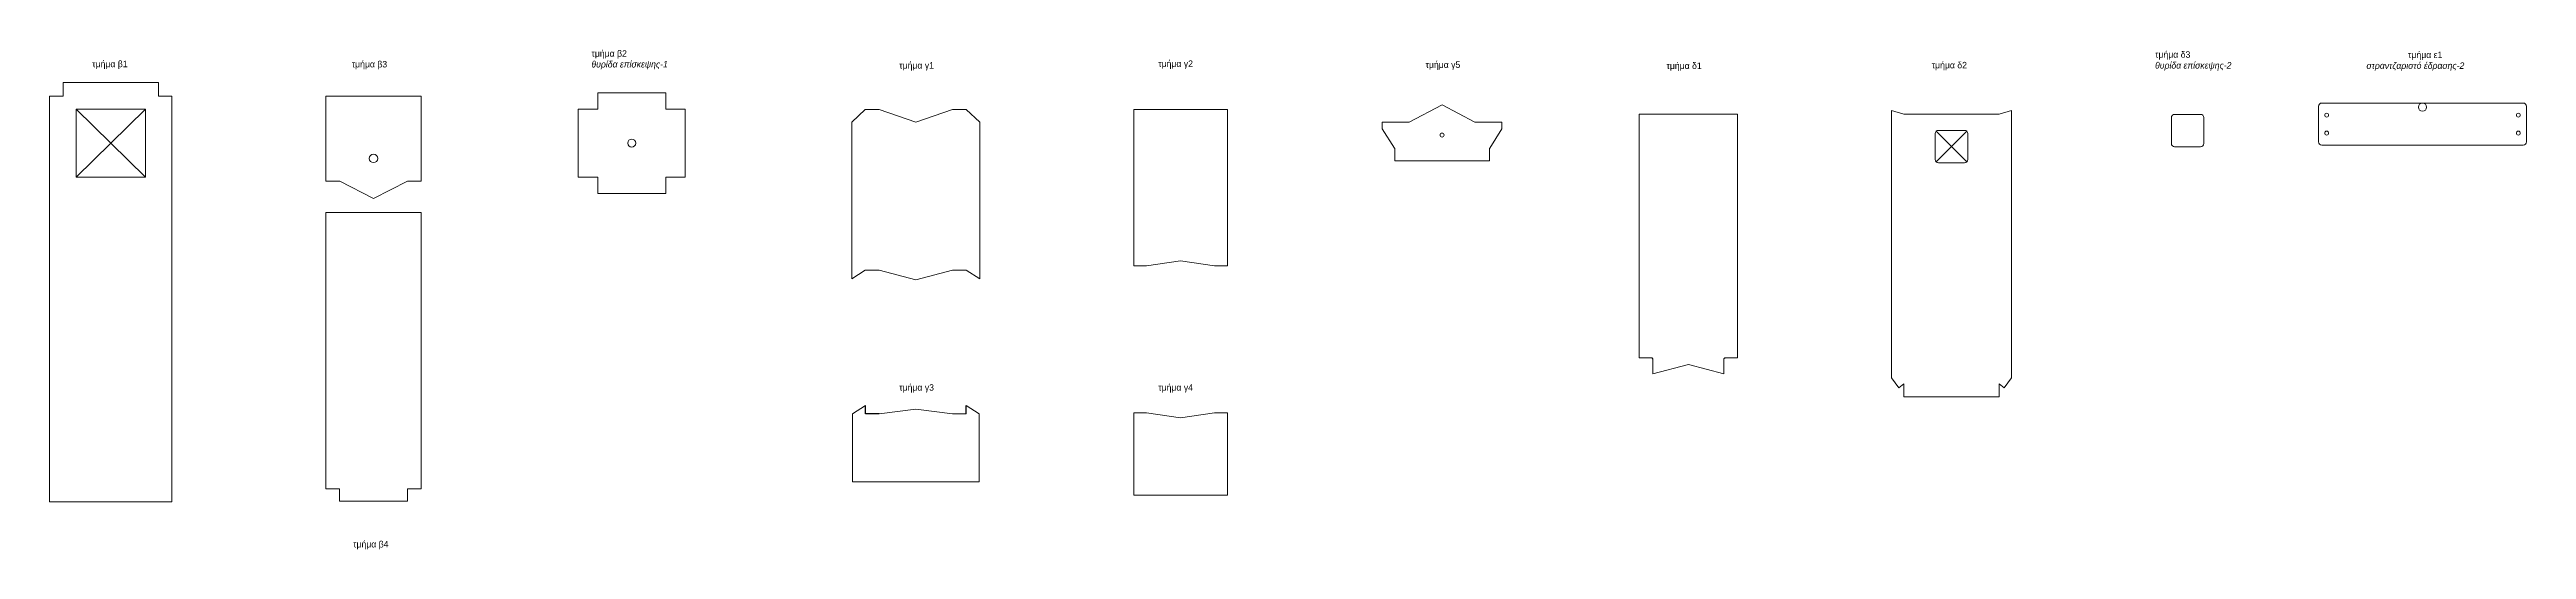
# Model space of a CAD drawing. Header units: millimetres. Extents: x 16503.78 to 16511.43, y -8254.94 to -8253.4.
import ezdxf

# ---------------------------------------------------------------- set-up
doc = ezdxf.new("R2010")
doc.units = ezdxf.units.MM
doc.header["$LTSCALE"] = 100
doc.linetypes.add('HIDDEN', pattern=[9.525, 6.35, -3.175])
doc.layers.get('0').update_dxf_attribs({"color": 255, "lineweight": 30})
doc.layers.add('dims', color=140, linetype='Continuous', lineweight=18)
doc.layers.add('grey', color=254, linetype='Continuous')
doc.styles.get("Standard").update_dxf_attribs({"font": 'arial.ttf'})

msp = doc.modelspace()

# ---------------------------------------------------------------- linework, layer by layer
at = {"lineweight": 20}
for points, elevation in [([(16503.8239, -8254.7927), (16503.7819, -8254.7927), (16503.7819, -8253.5407), (16503.8239, -8253.5407), (16503.8239, -8253.4987), (16504.1179, -8253.4987), (16504.1179, -8253.5407), (16504.1599, -8253.5407), (16504.1599, -8254.7927), (16504.1179, -8254.7927)], 0), ([(16504.9294, -8253.5407), (16504.9294, -8253.8027), (16504.887, -8253.8027), (16504.7824, -8253.8562), (16504.6779, -8253.8027), (16504.6354, -8253.8027), (16504.6354, -8253.5407)], 0), ([(16505.6849, -8253.7907), (16505.7349, -8253.7907), (16505.7449, -8253.7907), (16505.7449, -8253.5807), (16505.7349, -8253.5807), (16505.6849, -8253.5807), (16505.6849, -8253.5307), (16505.4749, -8253.5307), (16505.4749, -8253.5807), (16505.4249, -8253.5807), (16505.4149, -8253.5807), (16505.4149, -8253.7907), (16505.4249, -8253.7907), (16505.4749, -8253.7907), (16505.4749, -8253.8407), (16505.6849, -8253.8407)], 0), ([(16506.2596, -8254.1043), (16506.3011, -8254.0777), (16506.3436, -8254.0777), (16506.4571, -8254.1077), (16506.5706, -8254.0777), (16506.613, -8254.0777), (16506.6546, -8254.1043), (16506.6546, -8253.6209), (16506.613, -8253.5823), (16506.5706, -8253.5823), (16506.4571, -8253.6209), (16506.3436, -8253.5823), (16506.3011, -8253.5823), (16506.2596, -8253.6209)], 0.0041), ([(16504.6354, -8253.9), (16504.6354, -8254.7527), (16504.6774, -8254.7527), (16504.6774, -8254.7907), (16504.8874, -8254.7907), (16504.8874, -8254.7527), (16504.9294, -8254.7527), (16504.9294, -8253.9)], 0), ([(16507.4201, -8254.5179), (16507.4201, -8254.7717), (16507.1301, -8254.7717), (16507.1301, -8254.5179), (16507.1701, -8254.5179), (16507.2751, -8254.5329), (16507.3801, -8254.5179)], -0.0037)]:
    msp.add_lwpolyline(points, close=True, dxfattribs=dict(at, elevation=elevation))
for points, elevation in [([(16503.8639, -8253.5807), (16503.8639, -8253.7907), (16504.0779, -8253.7907), (16504.0779, -8253.5807), (16503.8639, -8253.5807)], 0), ([(16507.1701, -8254.0641), (16507.1301, -8254.0641), (16507.1301, -8253.5823), (16507.4201, -8253.5823), (16507.4201, -8254.0641), (16507.3801, -8254.0641), (16507.2751, -8254.0491), (16507.1701, -8254.0641), (16507.1301, -8254.0641)], 0.0041), ([(16508.7313, -8254.3482), (16508.6913, -8254.3482), (16508.6913, -8253.5963), (16508.9552, -8253.5963)], 0), ([(16508.9552, -8254.3482), (16508.9952, -8254.3482), (16508.9952, -8253.5963), (16508.9552, -8253.5963)], -0.0001), ([(16508.8432, -8254.3684), (16508.953, -8254.3973), (16508.953, -8254.3502), (16508.9552, -8254.3502)], -0.0001)]:
    msp.add_lwpolyline(points, dxfattribs=dict(at, elevation=elevation))
msp.add_lwpolyline([(16508.2285, -8253.7399), (16508.2285, -8253.7009), (16508.2295, -8253.7009), (16508.2675, -8253.6414), (16508.2675, -8253.6209), (16508.1836, -8253.6209), (16508.0824, -8253.5672), (16507.9813, -8253.6209), (16507.8975, -8253.6209), (16507.8975, -8253.6414), (16507.9355, -8253.7009), (16507.9365, -8253.7009), (16507.9365, -8253.7399)], close=True, dxfattribs=at)
msp.add_lwpolyline([(16511.2554, -8253.5621), (16510.9654, -8253.5621), (16510.9214, -8253.5621), (16510.8394, -8253.5621), (16510.7994, -8253.5621, 0.414214), (16510.7894, -8253.5721), (16510.7894, -8253.6821, 0.414214), (16510.7994, -8253.6921), (16510.8394, -8253.6921), (16510.9214, -8253.6921), (16510.9654, -8253.6921), (16511.2554, -8253.6921), (16511.2994, -8253.6921), (16511.3814, -8253.6921), (16511.4214, -8253.6921, 0.414214), (16511.4314, -8253.6821), (16511.4314, -8253.5721, 0.414214), (16511.4214, -8253.5621), (16511.3814, -8253.5621), (16511.2994, -8253.5621)], format="xyb", close=True, dxfattribs=at)
at = {"lineweight": 20, "elevation": -0.0001}
for points in [[(16509.6957, -8253.6463), (16509.6157, -8253.6463, 0.414214), (16509.6057, -8253.6563), (16509.6057, -8253.7363, 0.414214), (16509.6157, -8253.7463), (16509.6957, -8253.7463, 0.414214), (16509.7057, -8253.7363), (16509.7057, -8253.6563, 0.414214)], [(16510.4249, -8253.5969), (16510.3449, -8253.5969, 0.414214), (16510.3349, -8253.6069), (16510.3349, -8253.6869, 0.414214), (16510.3449, -8253.6969), (16510.4249, -8253.6969, 0.414214), (16510.4349, -8253.6869), (16510.4349, -8253.6069, 0.414214)]]:
    msp.add_lwpolyline(points, format="xyb", close=True, dxfattribs=at)
for points, elevation in [([(16508.7313, -8254.3482), (16508.7313, -8254.3502), (16508.7335, -8254.3502)], -0.0001), ([(16508.9552, -8254.3482), (16508.9552, -8254.3502)], -0.0001), ([(16506.344, -8254.5211), (16506.3015, -8254.5211), (16506.3015, -8254.4951)], -0.0037), ([(16506.6126, -8254.5212), (16506.6126, -8254.4951)], -0.0037)]:
    msp.add_lwpolyline(points, dxfattribs=dict(elevation=elevation))
at = {"lineweight": 20, "extrusion": (0.000552132, 2.72473e-07, 1), "elevation": 9.1127}
msp.add_lwpolyline([(16508.8407, -8254.3684), (16508.731, -8254.3973), (16508.731, -8254.3502)], dxfattribs=at)
at = {"lineweight": 20}
for points in [[(16509.4707, -8253.5852, -0.0005), (16509.4707, -8254.4097, -0.0005), (16509.4932, -8254.4403, -0.0003), (16509.5087, -8254.4289, -0.0001), (16509.5087, -8254.4689, -0.0001), (16509.8027, -8254.4689, -0.0001), (16509.8027, -8254.4689, -0.0001), (16509.8027, -8254.4289, -0.0001), (16509.8182, -8254.4403, -0.0003), (16509.8407, -8254.4097, -0.0005), (16509.8407, -8253.5852, -0.0005), (16509.8407, -8253.5852, -0.0005), (16509.8027, -8253.5963, -0.0001), (16509.5087, -8253.5963, -0.0001), (16509.4707, -8253.5852, -0.0005)], [(16506.3015, -8254.4951, -0.0037), (16506.2615, -8254.5212, -0.0037), (16506.2615, -8254.7308, -0.0037), (16506.3015, -8254.7308, -0.0037), (16506.344, -8254.7308, -0.0037), (16506.4571, -8254.7308, -0.0037), (16506.5701, -8254.7308, -0.0037), (16506.6126, -8254.7308, -0.0037), (16506.6526, -8254.7308, -0.0037), (16506.6526, -8254.5212, -0.0037), (16506.6126, -8254.4951, -0.0037)], [(16506.344, -8254.5212, -0.0037), (16506.4571, -8254.5067, 0.0041), (16506.5701, -8254.5212, -0.0037), (16506.6126, -8254.5212, -0.0037)]]:
    msp.add_polyline3d(points, dxfattribs=at)
for centre, radius in [((16511.1104, -8253.5748), 0.0127), ((16508.0825, -8253.6609), 0.00625), ((16510.8144, -8253.5995), 0.006), ((16510.8144, -8253.6548), 0.006), ((16511.4064, -8253.5995), 0.006), ((16511.4064, -8253.6548), 0.006), ((16505.5799, -8253.6857, 0), 0.0125)]:
    msp.add_circle(centre, radius, dxfattribs=at)
at = {"color": 0, "lineweight": 20}
msp.add_circle((16504.7824, -8253.7327, 0), 0.013, dxfattribs=at)
at = {"layer": 'grey', "linetype": 'HIDDEN', "lineweight": 20, "ltscale": 0.002}
for points, elevation in [([(16503.8639, -8253.5807), (16504.0779, -8253.7907)], 0), ([(16503.8639, -8253.7907), (16504.0779, -8253.5807)], 0), ([(16509.7028, -8253.6492), (16509.6086, -8253.7433)], -0.0001), ([(16509.6086, -8253.6492), (16509.7028, -8253.7433)], -0.0001)]:
    msp.add_lwpolyline(points, dxfattribs=dict(at, elevation=elevation))

# ---------------------------------------------------------------- texts
at = {"layer": 'dims', "char_height": 0.02, "attachment_point": 1}
for s, width, insert in [('{\\fComfortaa|b0|i0|c0|p34;τμήμα β1}', 0.25478, (16503.9136, -8253.4313, 0)), ('{\\fComfortaa|b0|i0|c0|p34;τμήμα β3}', 0.25478, (16504.7151, -8253.4321, 0)), ('{\\fComfortaa|b0|i0|c0|p34;τμήμα β2\\P\\fComfortaa|b0|i1|c0|p34;θυρίδα επίσκεψης-1}', 0.399421, (16505.4554, -8253.3989, 0)), ('{\\fComfortaa|b0|i0|c0|p34;τμήμα γ1}', 0.25478, (16506.4059, -8253.4357)), ('{\\fComfortaa|b0|i0|c0|p34;τμήμα γ2}', 0.25478, (16507.2058, -8253.4305)), ('{\\fComfortaa|b0|i0|c0|p34;τμήμα γ5}', 0.25478, (16508.0313, -8253.4336, -0.0042)), ('{\\fComfortaa|b0|i0|c0|p34;τμήμα δ1}', 0.25478, (16508.7754, -8253.4369, -0.0084)), ('{\\fComfortaa|b0|i0|c0|p34;τμήμα δ2}', 0.25478, (16509.5946, -8253.435, -0.0084)), ('{\\fComfortaa|b0|i0|c0|p34;τμήμα δ3\\P\\fComfortaa|b0|i1|c0|p34;θυρίδα επίσκεψης-2}', 0.399421, (16510.2844, -8253.4023, -0.0042)), ('\\pi0.14377;{\\fComfortaa|b0|i0|c0|p34;τμήμα ε1\\P\\pi0.015235;\\fComfortaa|b0|i1|c0|p34;στραντζαριστό έδρασης-2}', 0.399421, (16510.9219, -8253.4032)), ('{\\fComfortaa|b0|i0|c0|p34;τμήμα γ3}', 0.25478, (16506.4059, -8254.4296)), ('{\\fComfortaa|b0|i0|c0|p34;τμήμα γ4}', 0.25478, (16507.2058, -8254.4296)), ('{\\fComfortaa|b0|i0|c0|p34;τμήμα β4}', 0.25478, (16504.7193, -8254.9133, 0))]:
    msp.add_mtext_dynamic_manual_height_columns(s, width=width, gutter_width=0.6, heights=[0], dxfattribs=dict(at, insert=insert))

doc.saveas('drawing.dxf')
